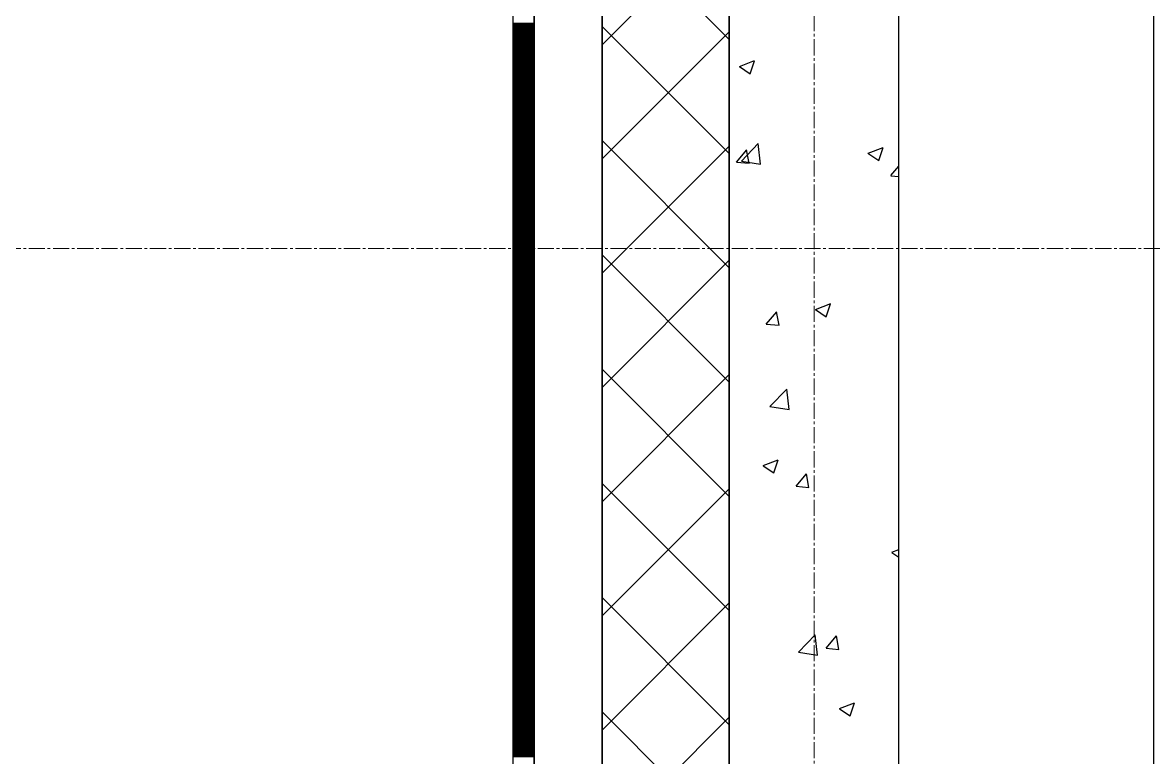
# Model space of a CAD drawing. Header units: millimetres. Extents: x 538266 to 1167394, y 114608 to 637157.
# Drawn here: x 1045501 to 1046834, y 579369 to 580235 of the extents above; entities that cross this region are included whole.
import ezdxf

# ---------------------------------------------------------------- set-up
doc = ezdxf.new("R2010")
doc.units = ezdxf.units.MM
doc.linetypes.add('CENTER2', pattern=[28.575, 19.05, -3.175, 3.175, -3.175])
doc.linetypes.add('DASHED', pattern=[19.05, 12.7, -6.35])
for name, color, linetype, lineweight in [('0) шт стен 3 эт', 150, 'Continuous', 60), ('АР_Стены ПЕНОблок', 52, 'Continuous', 20), ('АР_Тонкая', 254, 'Continuous', 5), ('АР_Утеплитель', 31, 'Continuous', 0), ('АР_Штриховка', 8, 'Continuous', 0)]:
    doc.layers.add(name, color=color, linetype=linetype, lineweight=lineweight)
doc.layers.add('АР_Делит', color=120, linetype='Continuous', lineweight=0, plot=False)
doc.layers.add('КР_Балки-0.5', color=60, linetype='Continuous', lineweight=50, plot=False)
doc.layers.add('РД_Оси_100', color=7, linetype='Continuous', lineweight=0, true_color=0x525252)

# ---------------------------------------------------------------- blocks, each defined once
blk = doc.blocks.new('СОШ_2200_АР_ОСИ_М100_28.05.24')
at = {"layer": 'АР_Делит', "color": 251, "linetype": 'CENTER2', "true_color": 0x636466}
blk.add_line((-5954.958, 83200), (47367.08, 83200), dxfattribs=at)
at = {"layer": 'АР_Делит', "color": 251, "linetype": 'DASHED', "true_color": 0x636466}
blk.add_lwpolyline([(114955, 135155), (114955, -355), (93595.036, -355), (93595.036, 13855), (94145, 13855), (94145, 68320), (66055, 68320), (66055, 13857.73), (83455, 13857.73), (83455, -355), (45245, -355), (45245, 13145), (44695, 13145), (44695, 26755), (45245, 26755), (45245, 68320), (20455, 68320), (20455, 26755), (27955, 26755), (27955, 13145), (-355, 13145), (-355, 100855)], dxfattribs=at)
at = {"layer": 'РД_Оси_100', "color": 251, "linetype": 'CENTER2', "true_color": 0x636466}
blk.add_line((0, -6155), (0, 139938.679), dxfattribs=at)
blk = doc.blocks.new('3_этаж1')
at = {"layer": 'АР_Стены ПЕНОблок', "color": 18, "linetype": 'Continuous', "lineweight": 25, "true_color": 0x000000}
for p, q in [((684283.6, 587568.7), (684283.6, 511368.7)), ((684483.6, 511368.7), (684483.6, 587568.7))]:
    blk.add_line(p, q, dxfattribs=at)
at = {"layer": 'АР_Тонкая', "color": 18, "linetype": 'Continuous', "lineweight": 25, "true_color": 0x000000}
for p, q in [((684028.6, 587568.7), (684028.6, 511368.7)), ((684053.6, 587568.7), (684053.6, 511368.7)), ((684053.6, 511368.7), (684053.6, 587568.7)), ((684133.6, 511368.7), (684133.6, 587568.7))]:
    blk.add_line(p, q, dxfattribs=at)
at = {"layer": 'АР_Утеплитель', "color": 18, "linetype": 'Continuous', "lineweight": 25, "true_color": 0x000000}
for p, q in [((684133.6, 587568.7), (684133.6, 511368.7)), ((684283.6, 511368.7), (684283.6, 587568.7))]:
    blk.add_line(p, q, dxfattribs=at)
at = {"layer": 'АР_Штриховка', "color": 18, "linetype": 'Continuous', "lineweight": 25, "true_color": 0x000000}
for p, q in [((684283.6, 580215.2), (684133.6, 580365.2)), ((684133.6, 580208.9), (684283.6, 580358.9)), ((684028.6, 580234.5), (684053.6, 580234.5)), ((684028.6, 580233.5), (684053.6, 580233.5)), ((684028.6, 580232.5), (684053.6, 580232.5)), ((684028.6, 580231.5), (684053.6, 580231.5)), ((684028.6, 580230.5), (684053.6, 580230.5)), ((684028.6, 580229.5), (684053.6, 580229.5)), ((684028.6, 580228.5), (684053.6, 580228.5)), ((684028.6, 580227.5), (684053.6, 580227.5)), ((684028.6, 580226.5), (684053.6, 580226.5)), ((684028.6, 580225.5), (684053.6, 580225.5)), ((684028.6, 580224.5), (684053.6, 580224.5)), ((684283.6, 580080.5), (684133.6, 580230.5)), ((684133.6, 580074.2), (684283.6, 580224.2)), ((684028.6, 580223.5), (684053.6, 580223.5)), ((684028.6, 580222.5), (684053.6, 580222.5)), ((684028.6, 580221.5), (684053.6, 580221.5)), ((684028.6, 580220.5), (684053.6, 580220.5)), ((684028.6, 580219.5), (684053.6, 580219.5)), ((684028.6, 580218.5), (684053.6, 580218.5)), ((684028.6, 580217.5), (684053.6, 580217.5)), ((684028.6, 580216.5), (684053.6, 580216.5)), ((684028.6, 580215.5), (684053.6, 580215.5)), ((684028.6, 580214.5), (684053.6, 580214.5)), ((684028.6, 580213.5), (684053.6, 580213.5)), ((684028.6, 580212.5), (684053.6, 580212.5)), ((684028.6, 580211.5), (684053.6, 580211.5)), ((684028.6, 580210.5), (684053.6, 580210.5)), ((684028.6, 580209.5), (684053.6, 580209.5)), ((684028.6, 580208.5), (684053.6, 580208.5)), ((684028.6, 580207.5), (684053.6, 580207.5)), ((684028.6, 580206.5), (684053.6, 580206.5)), ((684028.6, 580205.5), (684053.6, 580205.5)), ((684028.6, 580204.5), (684053.6, 580204.5)), ((684028.6, 580203.5), (684053.6, 580203.5)), ((684028.6, 580202.5), (684053.6, 580202.5)), ((684028.6, 580201.5), (684053.6, 580201.5)), ((684028.6, 580200.5), (684053.6, 580200.5)), ((684028.6, 580199.5), (684053.6, 580199.5)), ((684028.6, 580198.5), (684053.6, 580198.5)), ((684028.6, 580197.5), (684053.6, 580197.5)), ((684028.6, 580196.5), (684053.6, 580196.5)), ((684028.6, 580195.5), (684053.6, 580195.5)), ((684028.6, 580194.5), (684053.6, 580194.5)), ((684028.6, 580193.5), (684053.6, 580193.5)), ((684028.6, 580192.5), (684053.6, 580192.5)), ((684028.6, 580191.5), (684053.6, 580191.5)), ((684028.6, 580190.5), (684053.6, 580190.5)), ((684028.6, 580189.5), (684053.6, 580189.5)), ((684028.6, 580188.5), (684053.6, 580188.5)), ((684028.6, 580187.5), (684053.6, 580187.5)), ((684028.6, 580186.5), (684053.6, 580186.5)), ((684028.6, 580185.5), (684053.6, 580185.5)), ((684028.6, 580184.5), (684053.6, 580184.5)), ((684295.6, 580183.4), (684313.4, 580190.2)), ((684308.2, 580174.6), (684313.3, 580190)), ((684028.6, 580183.5), (684053.6, 580183.5)), ((684028.6, 580182.5), (684053.6, 580182.5)), ((684028.6, 580181.5), (684053.6, 580181.5)), ((684028.6, 580180.5), (684053.6, 580180.5)), ((684028.6, 580179.5), (684053.6, 580179.5)), ((684028.6, 580178.5), (684053.6, 580178.5)), ((684028.6, 580177.5), (684053.6, 580177.5)), ((684028.6, 580176.5), (684053.6, 580176.5)), ((684028.6, 580175.5), (684053.6, 580175.5)), ((684028.6, 580174.5), (684053.6, 580174.5)), ((684028.6, 580173.5), (684053.6, 580173.5)), ((684028.6, 580172.5), (684053.6, 580172.5)), ((684028.6, 580171.5), (684053.6, 580171.5)), ((684028.6, 580170.5), (684053.6, 580170.5)), ((684295.5, 580183.1), (684308.2, 580174.6)), ((684028.6, 580169.5), (684053.6, 580169.5)), ((684028.6, 580168.5), (684053.6, 580168.5)), ((684028.6, 580167.5), (684053.6, 580167.5)), ((684028.6, 580166.5), (684053.6, 580166.5)), ((684028.6, 580165.5), (684053.6, 580165.5)), ((684028.6, 580164.5), (684053.6, 580164.5)), ((684028.6, 580163.5), (684053.6, 580163.5)), ((684028.6, 580162.5), (684053.6, 580162.5)), ((684028.6, 580161.5), (684053.6, 580161.5)), ((684028.6, 580160.5), (684053.6, 580160.5)), ((684028.6, 580159.5), (684053.6, 580159.5)), ((684028.6, 580158.5), (684053.6, 580158.5)), ((684028.6, 580157.5), (684053.6, 580157.5)), ((684028.6, 580156.5), (684053.6, 580156.5)), ((684028.6, 580155.5), (684053.6, 580155.5)), ((684028.6, 580154.5), (684053.6, 580154.5)), ((684028.6, 580153.5), (684053.6, 580153.5)), ((684028.6, 580152.5), (684053.6, 580152.5)), ((684028.6, 580151.5), (684053.6, 580151.5)), ((684028.6, 580150.5), (684053.6, 580150.5)), ((684028.6, 580149.5), (684053.6, 580149.5)), ((684028.6, 580148.5), (684053.6, 580148.5)), ((684028.6, 580147.5), (684053.6, 580147.5)), ((684028.6, 580146.5), (684053.6, 580146.5)), ((684028.6, 580145.5), (684053.6, 580145.5)), ((684028.6, 580144.5), (684053.6, 580144.5)), ((684028.6, 580143.5), (684053.6, 580143.5)), ((684028.6, 580142.5), (684053.6, 580142.5)), ((684028.6, 580141.5), (684053.6, 580141.5)), ((684028.6, 580140.5), (684053.6, 580140.5)), ((684028.6, 580139.5), (684053.6, 580139.5)), ((684028.6, 580138.5), (684053.6, 580138.5)), ((684028.6, 580137.5), (684053.6, 580137.5)), ((684028.6, 580136.5), (684053.6, 580136.5)), ((684028.6, 580135.5), (684053.6, 580135.5)), ((684028.6, 580134.5), (684053.6, 580134.5)), ((684028.6, 580133.5), (684053.6, 580133.5)), ((684028.6, 580132.5), (684053.6, 580132.5)), ((684028.6, 580131.5), (684053.6, 580131.5)), ((684028.6, 580130.5), (684053.6, 580130.5)), ((684028.6, 580129.5), (684053.6, 580129.5)), ((684028.6, 580128.5), (684053.6, 580128.5)), ((684028.6, 580127.5), (684053.6, 580127.5)), ((684028.6, 580126.5), (684053.6, 580126.5)), ((684028.6, 580125.5), (684053.6, 580125.5)), ((684028.6, 580124.5), (684053.6, 580124.5)), ((684028.6, 580123.5), (684053.6, 580123.5)), ((684028.6, 580122.5), (684053.6, 580122.5)), ((684028.6, 580121.5), (684053.6, 580121.5)), ((684028.6, 580120.5), (684053.6, 580120.5)), ((684028.6, 580119.5), (684053.6, 580119.5)), ((684028.6, 580118.5), (684053.6, 580118.5)), ((684028.6, 580117.5), (684053.6, 580117.5)), ((684028.6, 580116.5), (684053.6, 580116.5)), ((684028.6, 580115.5), (684053.6, 580115.5)), ((684028.6, 580114.5), (684053.6, 580114.5)), ((684028.6, 580113.5), (684053.6, 580113.5)), ((684028.6, 580112.5), (684053.6, 580112.5)), ((684028.6, 580111.5), (684053.6, 580111.5)), ((684028.6, 580110.5), (684053.6, 580110.5)), ((684028.6, 580109.5), (684053.6, 580109.5)), ((684028.6, 580108.5), (684053.6, 580108.5)), ((684028.6, 580107.5), (684053.6, 580107.5)), ((684028.6, 580106.5), (684053.6, 580106.5)), ((684028.6, 580105.5), (684053.6, 580105.5)), ((684028.6, 580104.5), (684053.6, 580104.5)), ((684028.6, 580103.5), (684053.6, 580103.5)), ((684028.6, 580102.5), (684053.6, 580102.5)), ((684028.6, 580101.5), (684053.6, 580101.5)), ((684028.6, 580100.5), (684053.6, 580100.5)), ((684028.6, 580099.5), (684053.6, 580099.5)), ((684028.6, 580098.5), (684053.6, 580098.5)), ((684028.6, 580097.5), (684053.6, 580097.5)), ((684028.6, 580096.5), (684053.6, 580096.5)), ((684028.6, 580095.5), (684053.6, 580095.5)), ((684028.6, 580094.5), (684053.6, 580094.5)), ((684028.6, 580093.5), (684053.6, 580093.5)), ((684028.6, 580092.5), (684053.6, 580092.5)), ((684028.6, 580091.5), (684053.6, 580091.5)), ((684028.6, 580090.5), (684053.6, 580090.5)), ((684283.6, 579945.8), (684133.6, 580095.8)), ((684297.9, 580071.6), (684317.7, 580092.3)), ((684320.5, 580068.1), (684317.7, 580092.3)), ((684028.6, 580089.5), (684053.6, 580089.5)), ((684028.6, 580088.5), (684053.6, 580088.5)), ((684028.6, 580087.5), (684053.6, 580087.5)), ((684028.6, 580086.5), (684053.6, 580086.5)), ((684028.6, 580085.5), (684053.6, 580085.5)), ((684028.6, 580084.5), (684053.6, 580084.5)), ((684028.6, 580083.5), (684053.6, 580083.5)), ((684028.6, 580082.5), (684053.6, 580082.5)), ((684028.6, 580081.5), (684053.6, 580081.5)), ((684028.6, 580080.5), (684053.6, 580080.5)), ((684028.6, 580079.5), (684053.6, 580079.5)), ((684028.6, 580078.5), (684053.6, 580078.5)), ((684028.6, 580077.5), (684053.6, 580077.5)), ((684133.6, 579939.5), (684283.6, 580089.5)), ((684292, 580070.5), (684304.2, 580085.1)), ((684307.1, 580069.1), (684304.1, 580085.1)), ((684447.1, 580080.9), (684459.8, 580072.4)), ((684447.2, 580081.1), (684465, 580087.9)), ((684459.8, 580072.4), (684464.9, 580087.7)), ((684028.6, 580076.5), (684053.6, 580076.5)), ((684028.6, 580075.5), (684053.6, 580075.5)), ((684028.6, 580074.5), (684053.6, 580074.5)), ((684028.6, 580073.5), (684053.6, 580073.5)), ((684028.6, 580072.5), (684053.6, 580072.5)), ((684028.6, 580071.5), (684053.6, 580071.5)), ((684028.6, 580070.5), (684053.6, 580070.5)), ((684028.6, 580069.5), (684053.6, 580069.5)), ((684028.6, 580068.5), (684053.6, 580068.5)), ((684028.6, 580067.5), (684053.6, 580067.5)), ((684028.6, 580066.5), (684053.6, 580066.5)), ((684028.6, 580065.5), (684053.6, 580065.5)), ((684028.6, 580064.5), (684053.6, 580064.5)), ((684292, 580070.5), (684307.2, 580069.2)), ((684297.9, 580071.7), (684320.5, 580068.1)), ((684474.2, 580054.6), (684483.6, 580065.8)), ((684028.6, 580063.5), (684053.6, 580063.5)), ((684028.6, 580062.5), (684053.6, 580062.5)), ((684028.6, 580061.5), (684053.6, 580061.5)), ((684028.6, 580060.5), (684053.6, 580060.5)), ((684028.6, 580059.5), (684053.6, 580059.5)), ((684028.6, 580058.5), (684053.6, 580058.5)), ((684028.6, 580057.5), (684053.6, 580057.5)), ((684028.6, 580056.5), (684053.6, 580056.5)), ((684028.6, 580055.5), (684053.6, 580055.5)), ((684028.6, 580054.5), (684053.6, 580054.5)), ((684028.6, 580053.5), (684053.6, 580053.5)), ((684028.6, 580052.5), (684053.6, 580052.5)), ((684028.6, 580051.5), (684053.6, 580051.5)), ((684028.6, 580050.5), (684053.6, 580050.5)), ((684474.2, 580054.5), (684483.6, 580053.7)), ((684028.6, 580049.5), (684053.6, 580049.5)), ((684028.6, 580048.5), (684053.6, 580048.5)), ((684028.6, 580047.5), (684053.6, 580047.5)), ((684028.6, 580046.5), (684053.6, 580046.5)), ((684028.6, 580045.5), (684053.6, 580045.5)), ((684028.6, 580044.5), (684053.6, 580044.5)), ((684028.6, 580043.5), (684053.6, 580043.5)), ((684028.6, 580042.5), (684053.6, 580042.5)), ((684028.6, 580041.5), (684053.6, 580041.5)), ((684028.6, 580040.5), (684053.6, 580040.5)), ((684028.6, 580039.5), (684053.6, 580039.5)), ((684028.6, 580038.5), (684053.6, 580038.5)), ((684028.6, 580037.5), (684053.6, 580037.5)), ((684028.6, 580036.5), (684053.6, 580036.5)), ((684028.6, 580035.5), (684053.6, 580035.5)), ((684028.6, 580034.5), (684053.6, 580034.5)), ((684028.6, 580033.5), (684053.6, 580033.5)), ((684028.6, 580032.5), (684053.6, 580032.5)), ((684028.6, 580031.5), (684053.6, 580031.5)), ((684028.6, 580030.5), (684053.6, 580030.5)), ((684028.6, 580029.5), (684053.6, 580029.5)), ((684028.6, 580028.5), (684053.6, 580028.5)), ((684028.6, 580027.5), (684053.6, 580027.5)), ((684028.6, 580026.5), (684053.6, 580026.5)), ((684028.6, 580025.5), (684053.6, 580025.5)), ((684028.6, 580024.5), (684053.6, 580024.5)), ((684028.6, 580023.5), (684053.6, 580023.5)), ((684028.6, 580022.5), (684053.6, 580022.5)), ((684028.6, 580021.5), (684053.6, 580021.5)), ((684028.6, 580020.5), (684053.6, 580020.5)), ((684028.6, 580019.5), (684053.6, 580019.5)), ((684028.6, 580018.5), (684053.6, 580018.5)), ((684028.6, 580017.5), (684053.6, 580017.5)), ((684028.6, 580016.5), (684053.6, 580016.5)), ((684028.6, 580015.5), (684053.6, 580015.5)), ((684028.6, 580014.5), (684053.6, 580014.5)), ((684028.6, 580013.5), (684053.6, 580013.5)), ((684028.6, 580012.5), (684053.6, 580012.5)), ((684028.6, 580011.5), (684053.6, 580011.5)), ((684028.6, 580010.5), (684053.6, 580010.5)), ((684028.6, 580009.5), (684053.6, 580009.5)), ((684028.6, 580008.5), (684053.6, 580008.5)), ((684028.6, 580007.5), (684053.6, 580007.5)), ((684028.6, 580006.5), (684053.6, 580006.5)), ((684028.6, 580005.5), (684053.6, 580005.5)), ((684028.6, 580004.5), (684053.6, 580004.5)), ((684028.6, 580003.5), (684053.6, 580003.5)), ((684028.6, 580002.5), (684053.6, 580002.5)), ((684028.6, 580001.5), (684053.6, 580001.5)), ((684028.6, 580000.5), (684053.6, 580000.5)), ((684028.6, 579999.5), (684053.6, 579999.5)), ((684028.6, 579998.5), (684053.6, 579998.5)), ((684028.6, 579997.5), (684053.6, 579997.5)), ((684028.6, 579996.5), (684053.6, 579996.5)), ((684028.6, 579995.5), (684053.6, 579995.5)), ((684028.6, 579994.5), (684053.6, 579994.5)), ((684028.6, 579993.5), (684053.6, 579993.5)), ((684028.6, 579992.5), (684053.6, 579992.5)), ((684028.6, 579991.5), (684053.6, 579991.5)), ((684028.6, 579990.5), (684053.6, 579990.5)), ((684028.6, 579989.5), (684053.6, 579989.5)), ((684028.6, 579988.5), (684053.6, 579988.5)), ((684028.6, 579987.5), (684053.6, 579987.5)), ((684028.6, 579986.5), (684053.6, 579986.5)), ((684028.6, 579985.5), (684053.6, 579985.5)), ((684028.6, 579984.5), (684053.6, 579984.5)), ((684028.6, 579983.5), (684053.6, 579983.5)), ((684028.6, 579982.5), (684053.6, 579982.5)), ((684028.6, 579981.5), (684053.6, 579981.5)), ((684028.6, 579980.5), (684053.6, 579980.5)), ((684028.6, 579979.5), (684053.6, 579979.5)), ((684028.6, 579978.5), (684053.6, 579978.5)), ((684028.6, 579977.5), (684053.6, 579977.5)), ((684028.6, 579976.5), (684053.6, 579976.5)), ((684028.6, 579975.5), (684053.6, 579975.5)), ((684028.6, 579974.5), (684053.6, 579974.5)), ((684028.6, 579973.5), (684053.6, 579973.5)), ((684028.6, 579972.5), (684053.6, 579972.5)), ((684028.6, 579971.5), (684053.6, 579971.5)), ((684028.6, 579970.5), (684053.6, 579970.5)), ((684028.6, 579969.5), (684053.6, 579969.5)), ((684028.6, 579968.5), (684053.6, 579968.5)), ((684028.6, 579967.5), (684053.6, 579967.5)), ((684028.6, 579966.5), (684053.6, 579966.5)), ((684028.6, 579965.5), (684053.6, 579965.5)), ((684028.6, 579964.5), (684053.6, 579964.5)), ((684028.6, 579963.5), (684053.6, 579963.5)), ((684028.6, 579962.5), (684053.6, 579962.5)), ((684028.6, 579961.5), (684053.6, 579961.5)), ((684028.6, 579960.5), (684053.6, 579960.5)), ((684028.6, 579959.5), (684053.6, 579959.5)), ((684028.6, 579958.5), (684053.6, 579958.5)), ((684028.6, 579957.5), (684053.6, 579957.5)), ((684283.6, 579811.1), (684133.6, 579961.1)), ((684028.6, 579956.5), (684053.6, 579956.5)), ((684028.6, 579955.5), (684053.6, 579955.5)), ((684028.6, 579954.5), (684053.6, 579954.5)), ((684028.6, 579953.5), (684053.6, 579953.5)), ((684028.6, 579952.5), (684053.6, 579952.5)), ((684028.6, 579951.5), (684053.6, 579951.5)), ((684028.6, 579950.5), (684053.6, 579950.5)), ((684028.6, 579949.5), (684053.6, 579949.5)), ((684028.6, 579948.5), (684053.6, 579948.5)), ((684028.6, 579947.5), (684053.6, 579947.5)), ((684028.6, 579946.5), (684053.6, 579946.5)), ((684028.6, 579945.5), (684053.6, 579945.5)), ((684028.6, 579944.5), (684053.6, 579944.5)), ((684133.6, 579804.8), (684283.6, 579954.8)), ((684028.6, 579943.5), (684053.6, 579943.5)), ((684028.6, 579942.5), (684053.6, 579942.5)), ((684028.6, 579941.5), (684053.6, 579941.5)), ((684028.6, 579940.5), (684053.6, 579940.5)), ((684028.6, 579939.5), (684053.6, 579939.5)), ((684028.6, 579938.5), (684053.6, 579938.5)), ((684028.6, 579937.5), (684053.6, 579937.5)), ((684028.6, 579936.5), (684053.6, 579936.5)), ((684028.6, 579935.5), (684053.6, 579935.5)), ((684028.6, 579934.5), (684053.6, 579934.5)), ((684028.6, 579933.5), (684053.6, 579933.5)), ((684028.6, 579932.5), (684053.6, 579932.5)), ((684028.6, 579931.5), (684053.6, 579931.5)), ((684028.6, 579930.5), (684053.6, 579930.5)), ((684028.6, 579929.5), (684053.6, 579929.5)), ((684028.6, 579928.5), (684053.6, 579928.5)), ((684028.6, 579927.5), (684053.6, 579927.5)), ((684028.6, 579926.5), (684053.6, 579926.5)), ((684028.6, 579925.5), (684053.6, 579925.5)), ((684028.6, 579924.5), (684053.6, 579924.5)), ((684028.6, 579923.5), (684053.6, 579923.5)), ((684028.6, 579922.5), (684053.6, 579922.5)), ((684028.6, 579921.5), (684053.6, 579921.5)), ((684028.6, 579920.5), (684053.6, 579920.5)), ((684028.6, 579919.5), (684053.6, 579919.5)), ((684028.6, 579918.5), (684053.6, 579918.5)), ((684028.6, 579917.5), (684053.6, 579917.5)), ((684028.6, 579916.5), (684053.6, 579916.5)), ((684028.6, 579915.5), (684053.6, 579915.5)), ((684028.6, 579914.5), (684053.6, 579914.5)), ((684028.6, 579913.5), (684053.6, 579913.5)), ((684028.6, 579912.5), (684053.6, 579912.5)), ((684028.6, 579911.5), (684053.6, 579911.5)), ((684028.6, 579910.5), (684053.6, 579910.5)), ((684028.6, 579909.5), (684053.6, 579909.5)), ((684028.6, 579908.5), (684053.6, 579908.5)), ((684028.6, 579907.5), (684053.6, 579907.5)), ((684028.6, 579906.5), (684053.6, 579906.5)), ((684028.6, 579905.5), (684053.6, 579905.5)), ((684028.6, 579904.5), (684053.6, 579904.5)), ((684385.4, 579896.9), (684403.2, 579903.7)), ((684028.6, 579903.5), (684053.6, 579903.5)), ((684028.6, 579902.5), (684053.6, 579902.5)), ((684028.6, 579901.5), (684053.6, 579901.5)), ((684028.6, 579900.5), (684053.6, 579900.5)), ((684028.6, 579899.5), (684053.6, 579899.5)), ((684028.6, 579898.5), (684053.6, 579898.5)), ((684028.6, 579897.5), (684053.6, 579897.5)), ((684028.6, 579896.5), (684053.6, 579896.5)), ((684028.6, 579895.5), (684053.6, 579895.5)), ((684028.6, 579894.5), (684053.6, 579894.5)), ((684028.6, 579893.5), (684053.6, 579893.5)), ((684028.6, 579892.5), (684053.6, 579892.5)), ((684028.6, 579891.5), (684053.6, 579891.5)), ((684028.6, 579890.5), (684053.6, 579890.5)), ((684327.2, 579879.4), (684339.5, 579894)), ((684342.3, 579878.1), (684339.4, 579894)), ((684385.3, 579896.7), (684398, 579888.2)), ((684398, 579888.2), (684403.1, 579903.5)), ((684028.6, 579889.5), (684053.6, 579889.5)), ((684028.6, 579888.5), (684053.6, 579888.5)), ((684028.6, 579887.5), (684053.6, 579887.5)), ((684028.6, 579886.5), (684053.6, 579886.5)), ((684028.6, 579885.5), (684053.6, 579885.5)), ((684028.6, 579884.5), (684053.6, 579884.5)), ((684028.6, 579883.5), (684053.6, 579883.5)), ((684028.6, 579882.5), (684053.6, 579882.5)), ((684028.6, 579881.5), (684053.6, 579881.5)), ((684028.6, 579880.5), (684053.6, 579880.5)), ((684028.6, 579879.5), (684053.6, 579879.5)), ((684028.6, 579878.5), (684053.6, 579878.5)), ((684028.6, 579877.5), (684053.6, 579877.5)), ((684327.2, 579879.4), (684342.4, 579878.1)), ((684028.6, 579876.5), (684053.6, 579876.5)), ((684028.6, 579875.5), (684053.6, 579875.5)), ((684028.6, 579874.5), (684053.6, 579874.5)), ((684028.6, 579873.5), (684053.6, 579873.5)), ((684028.6, 579872.5), (684053.6, 579872.5)), ((684028.6, 579871.5), (684053.6, 579871.5)), ((684028.6, 579870.5), (684053.6, 579870.5)), ((684028.6, 579869.5), (684053.6, 579869.5)), ((684028.6, 579868.5), (684053.6, 579868.5)), ((684028.6, 579867.5), (684053.6, 579867.5)), ((684028.6, 579866.5), (684053.6, 579866.5)), ((684028.6, 579865.5), (684053.6, 579865.5)), ((684028.6, 579864.5), (684053.6, 579864.5)), ((684028.6, 579863.5), (684053.6, 579863.5)), ((684028.6, 579862.5), (684053.6, 579862.5)), ((684028.6, 579861.5), (684053.6, 579861.5)), ((684028.6, 579860.5), (684053.6, 579860.5)), ((684028.6, 579859.5), (684053.6, 579859.5)), ((684028.6, 579858.5), (684053.6, 579858.5)), ((684028.6, 579857.5), (684053.6, 579857.5)), ((684028.6, 579856.5), (684053.6, 579856.5)), ((684028.6, 579855.5), (684053.6, 579855.5)), ((684028.6, 579854.5), (684053.6, 579854.5)), ((684028.6, 579853.5), (684053.6, 579853.5)), ((684028.6, 579852.5), (684053.6, 579852.5)), ((684028.6, 579851.5), (684053.6, 579851.5)), ((684028.6, 579850.5), (684053.6, 579850.5)), ((684028.6, 579849.5), (684053.6, 579849.5)), ((684028.6, 579848.5), (684053.6, 579848.5)), ((684028.6, 579847.5), (684053.6, 579847.5)), ((684028.6, 579846.5), (684053.6, 579846.5)), ((684028.6, 579845.5), (684053.6, 579845.5)), ((684028.6, 579844.5), (684053.6, 579844.5)), ((684028.6, 579843.5), (684053.6, 579843.5)), ((684028.6, 579842.5), (684053.6, 579842.5)), ((684028.6, 579841.5), (684053.6, 579841.5)), ((684028.6, 579840.5), (684053.6, 579840.5)), ((684028.6, 579839.5), (684053.6, 579839.5)), ((684028.6, 579838.5), (684053.6, 579838.5)), ((684028.6, 579837.5), (684053.6, 579837.5)), ((684028.6, 579836.5), (684053.6, 579836.5)), ((684028.6, 579835.5), (684053.6, 579835.5)), ((684028.6, 579834.5), (684053.6, 579834.5)), ((684028.6, 579833.5), (684053.6, 579833.5)), ((684028.6, 579832.5), (684053.6, 579832.5)), ((684028.6, 579831.5), (684053.6, 579831.5)), ((684028.6, 579830.5), (684053.6, 579830.5)), ((684028.6, 579829.5), (684053.6, 579829.5)), ((684028.6, 579828.5), (684053.6, 579828.5)), ((684028.6, 579827.5), (684053.6, 579827.5)), ((684028.6, 579826.5), (684053.6, 579826.5)), ((684028.6, 579825.5), (684053.6, 579825.5)), ((684028.6, 579824.5), (684053.6, 579824.5)), ((684283.6, 579676.4), (684133.6, 579826.4)), ((684028.6, 579823.5), (684053.6, 579823.5)), ((684028.6, 579822.5), (684053.6, 579822.5)), ((684028.6, 579821.5), (684053.6, 579821.5)), ((684028.6, 579820.5), (684053.6, 579820.5)), ((684028.6, 579819.5), (684053.6, 579819.5)), ((684028.6, 579818.5), (684053.6, 579818.5)), ((684028.6, 579817.5), (684053.6, 579817.5)), ((684028.6, 579816.5), (684053.6, 579816.5)), ((684028.6, 579815.5), (684053.6, 579815.5)), ((684028.6, 579814.5), (684053.6, 579814.5)), ((684028.6, 579813.5), (684053.6, 579813.5)), ((684028.6, 579812.5), (684053.6, 579812.5)), ((684028.6, 579811.5), (684053.6, 579811.5)), ((684028.6, 579810.5), (684053.6, 579810.5)), ((684133.6, 579670.1), (684283.6, 579820.1)), ((684028.6, 579809.5), (684053.6, 579809.5)), ((684028.6, 579808.5), (684053.6, 579808.5)), ((684028.6, 579807.5), (684053.6, 579807.5)), ((684028.6, 579806.5), (684053.6, 579806.5)), ((684028.6, 579805.5), (684053.6, 579805.5)), ((684028.6, 579804.5), (684053.6, 579804.5)), ((684028.6, 579803.5), (684053.6, 579803.5)), ((684028.6, 579802.5), (684053.6, 579802.5)), ((684028.6, 579801.5), (684053.6, 579801.5)), ((684028.6, 579800.5), (684053.6, 579800.5)), ((684028.6, 579799.5), (684053.6, 579799.5)), ((684028.6, 579798.5), (684053.6, 579798.5)), ((684028.6, 579797.5), (684053.6, 579797.5)), ((684331.6, 579782.2), (684351.4, 579802.8)), ((684354.2, 579778.7), (684351.4, 579802.8)), ((684028.6, 579796.5), (684053.6, 579796.5)), ((684028.6, 579795.5), (684053.6, 579795.5)), ((684028.6, 579794.5), (684053.6, 579794.5)), ((684028.6, 579793.5), (684053.6, 579793.5)), ((684028.6, 579792.5), (684053.6, 579792.5)), ((684028.6, 579791.5), (684053.6, 579791.5)), ((684028.6, 579790.5), (684053.6, 579790.5)), ((684028.6, 579789.5), (684053.6, 579789.5)), ((684028.6, 579788.5), (684053.6, 579788.5)), ((684028.6, 579787.5), (684053.6, 579787.5)), ((684028.6, 579786.5), (684053.6, 579786.5)), ((684028.6, 579785.5), (684053.6, 579785.5)), ((684028.6, 579784.5), (684053.6, 579784.5)), ((684028.6, 579783.5), (684053.6, 579783.5)), ((684028.6, 579782.5), (684053.6, 579782.5)), ((684028.6, 579781.5), (684053.6, 579781.5)), ((684028.6, 579780.5), (684053.6, 579780.5)), ((684028.6, 579779.5), (684053.6, 579779.5)), ((684028.6, 579778.5), (684053.6, 579778.5)), ((684028.6, 579777.5), (684053.6, 579777.5)), ((684028.6, 579776.5), (684053.6, 579776.5)), ((684028.6, 579775.5), (684053.6, 579775.5)), ((684028.6, 579774.5), (684053.6, 579774.5)), ((684028.6, 579773.5), (684053.6, 579773.5)), ((684028.6, 579772.5), (684053.6, 579772.5)), ((684028.6, 579771.5), (684053.6, 579771.5)), ((684028.6, 579770.5), (684053.6, 579770.5)), ((684331.6, 579782.2), (684354.2, 579778.7)), ((684028.6, 579769.5), (684053.6, 579769.5)), ((684028.6, 579768.5), (684053.6, 579768.5)), ((684028.6, 579767.5), (684053.6, 579767.5)), ((684028.6, 579766.5), (684053.6, 579766.5)), ((684028.6, 579765.5), (684053.6, 579765.5)), ((684028.6, 579764.5), (684053.6, 579764.5)), ((684028.6, 579763.5), (684053.6, 579763.5)), ((684028.6, 579762.5), (684053.6, 579762.5)), ((684028.6, 579761.5), (684053.6, 579761.5)), ((684028.6, 579760.5), (684053.6, 579760.5)), ((684028.6, 579759.5), (684053.6, 579759.5)), ((684028.6, 579758.5), (684053.6, 579758.5)), ((684028.6, 579757.5), (684053.6, 579757.5)), ((684028.6, 579756.5), (684053.6, 579756.5)), ((684028.6, 579755.5), (684053.6, 579755.5)), ((684028.6, 579754.5), (684053.6, 579754.5)), ((684028.6, 579753.5), (684053.6, 579753.5)), ((684028.6, 579752.5), (684053.6, 579752.5)), ((684028.6, 579751.5), (684053.6, 579751.5)), ((684028.6, 579750.5), (684053.6, 579750.5)), ((684028.6, 579749.5), (684053.6, 579749.5)), ((684028.6, 579748.5), (684053.6, 579748.5)), ((684028.6, 579747.5), (684053.6, 579747.5)), ((684028.6, 579746.5), (684053.6, 579746.5)), ((684028.6, 579745.5), (684053.6, 579745.5)), ((684028.6, 579744.5), (684053.6, 579744.5)), ((684028.6, 579743.5), (684053.6, 579743.5)), ((684028.6, 579742.5), (684053.6, 579742.5)), ((684028.6, 579741.5), (684053.6, 579741.5)), ((684028.6, 579740.5), (684053.6, 579740.5)), ((684028.6, 579739.5), (684053.6, 579739.5)), ((684028.6, 579738.5), (684053.6, 579738.5)), ((684028.6, 579737.5), (684053.6, 579737.5)), ((684028.6, 579736.5), (684053.6, 579736.5)), ((684028.6, 579735.5), (684053.6, 579735.5)), ((684028.6, 579734.5), (684053.6, 579734.5)), ((684028.6, 579733.5), (684053.6, 579733.5)), ((684028.6, 579732.5), (684053.6, 579732.5)), ((684028.6, 579731.5), (684053.6, 579731.5)), ((684028.6, 579730.5), (684053.6, 579730.5)), ((684028.6, 579729.5), (684053.6, 579729.5)), ((684028.6, 579728.5), (684053.6, 579728.5)), ((684028.6, 579727.5), (684053.6, 579727.5)), ((684028.6, 579726.5), (684053.6, 579726.5)), ((684028.6, 579725.5), (684053.6, 579725.5)), ((684028.6, 579724.5), (684053.6, 579724.5)), ((684028.6, 579723.5), (684053.6, 579723.5)), ((684028.6, 579722.5), (684053.6, 579722.5)), ((684028.6, 579721.5), (684053.6, 579721.5)), ((684028.6, 579720.5), (684053.6, 579720.5)), ((684028.6, 579719.5), (684053.6, 579719.5)), ((684028.6, 579718.5), (684053.6, 579718.5)), ((684028.6, 579717.5), (684053.6, 579717.5)), ((684323.6, 579712.7), (684341.4, 579719.5)), ((684336.2, 579704), (684341.3, 579719.3)), ((684028.6, 579716.5), (684053.6, 579716.5)), ((684028.6, 579715.5), (684053.6, 579715.5)), ((684028.6, 579714.5), (684053.6, 579714.5)), ((684028.6, 579713.5), (684053.6, 579713.5)), ((684028.6, 579712.5), (684053.6, 579712.5)), ((684028.6, 579711.5), (684053.6, 579711.5)), ((684028.6, 579710.5), (684053.6, 579710.5)), ((684028.6, 579709.5), (684053.6, 579709.5)), ((684028.6, 579708.5), (684053.6, 579708.5)), ((684028.6, 579707.5), (684053.6, 579707.5)), ((684028.6, 579706.5), (684053.6, 579706.5)), ((684028.6, 579705.5), (684053.6, 579705.5)), ((684028.6, 579704.5), (684053.6, 579704.5)), ((684323.5, 579712.5), (684336.2, 579704)), ((684028.6, 579703.5), (684053.6, 579703.5)), ((684028.6, 579702.5), (684053.6, 579702.5)), ((684028.6, 579701.5), (684053.6, 579701.5)), ((684028.6, 579700.5), (684053.6, 579700.5)), ((684028.6, 579699.5), (684053.6, 579699.5)), ((684028.6, 579698.5), (684053.6, 579698.5)), ((684028.6, 579697.5), (684053.6, 579697.5)), ((684028.6, 579696.5), (684053.6, 579696.5)), ((684028.6, 579695.5), (684053.6, 579695.5)), ((684028.6, 579694.5), (684053.6, 579694.5)), ((684028.6, 579693.5), (684053.6, 579693.5)), ((684028.6, 579692.5), (684053.6, 579692.5)), ((684028.6, 579691.5), (684053.6, 579691.5)), ((684028.6, 579690.5), (684053.6, 579690.5)), ((684283.6, 579541.7), (684133.6, 579691.7)), ((684362.5, 579688.4), (684374.7, 579703)), ((684377.5, 579687), (684374.6, 579702.9)), ((684028.6, 579689.5), (684053.6, 579689.5)), ((684028.6, 579688.5), (684053.6, 579688.5)), ((684028.6, 579687.5), (684053.6, 579687.5)), ((684028.6, 579686.5), (684053.6, 579686.5)), ((684028.6, 579685.5), (684053.6, 579685.5)), ((684028.6, 579684.5), (684053.6, 579684.5)), ((684028.6, 579683.5), (684053.6, 579683.5)), ((684028.6, 579682.5), (684053.6, 579682.5)), ((684028.6, 579681.5), (684053.6, 579681.5)), ((684028.6, 579680.5), (684053.6, 579680.5)), ((684028.6, 579679.5), (684053.6, 579679.5)), ((684028.6, 579678.5), (684053.6, 579678.5)), ((684028.6, 579677.5), (684053.6, 579677.5)), ((684133.6, 579535.4), (684283.6, 579685.4)), ((684362.5, 579688.4), (684377.6, 579687)), ((684028.6, 579676.5), (684053.6, 579676.5)), ((684028.6, 579675.5), (684053.6, 579675.5)), ((684028.6, 579674.5), (684053.6, 579674.5)), ((684028.6, 579673.5), (684053.6, 579673.5)), ((684028.6, 579672.5), (684053.6, 579672.5)), ((684028.6, 579671.5), (684053.6, 579671.5)), ((684028.6, 579670.5), (684053.6, 579670.5)), ((684028.6, 579669.5), (684053.6, 579669.5)), ((684028.6, 579668.5), (684053.6, 579668.5)), ((684028.6, 579667.5), (684053.6, 579667.5)), ((684028.6, 579666.5), (684053.6, 579666.5)), ((684028.6, 579665.5), (684053.6, 579665.5)), ((684028.6, 579664.5), (684053.6, 579664.5)), ((684028.6, 579663.5), (684053.6, 579663.5)), ((684028.6, 579662.5), (684053.6, 579662.5)), ((684028.6, 579661.5), (684053.6, 579661.5)), ((684028.6, 579660.5), (684053.6, 579660.5)), ((684028.6, 579659.5), (684053.6, 579659.5)), ((684028.6, 579658.5), (684053.6, 579658.5)), ((684028.6, 579657.5), (684053.6, 579657.5)), ((684028.6, 579656.5), (684053.6, 579656.5)), ((684028.6, 579655.5), (684053.6, 579655.5)), ((684028.6, 579654.5), (684053.6, 579654.5)), ((684028.6, 579653.5), (684053.6, 579653.5)), ((684028.6, 579652.5), (684053.6, 579652.5)), ((684028.6, 579651.5), (684053.6, 579651.5)), ((684028.6, 579650.5), (684053.6, 579650.5)), ((684028.6, 579649.5), (684053.6, 579649.5)), ((684028.6, 579648.5), (684053.6, 579648.5)), ((684028.6, 579647.5), (684053.6, 579647.5)), ((684028.6, 579646.5), (684053.6, 579646.5)), ((684028.6, 579645.5), (684053.6, 579645.5)), ((684028.6, 579644.5), (684053.6, 579644.5)), ((684028.6, 579643.5), (684053.6, 579643.5)), ((684028.6, 579642.5), (684053.6, 579642.5)), ((684028.6, 579641.5), (684053.6, 579641.5)), ((684028.6, 579640.5), (684053.6, 579640.5)), ((684028.6, 579639.5), (684053.6, 579639.5)), ((684028.6, 579638.5), (684053.6, 579638.5)), ((684028.6, 579637.5), (684053.6, 579637.5)), ((684028.6, 579636.5), (684053.6, 579636.5)), ((684028.6, 579635.5), (684053.6, 579635.5)), ((684028.6, 579634.5), (684053.6, 579634.5)), ((684028.6, 579633.5), (684053.6, 579633.5)), ((684028.6, 579632.5), (684053.6, 579632.5)), ((684028.6, 579631.5), (684053.6, 579631.5)), ((684028.6, 579630.5), (684053.6, 579630.5)), ((684028.6, 579629.5), (684053.6, 579629.5)), ((684028.6, 579628.5), (684053.6, 579628.5)), ((684028.6, 579627.5), (684053.6, 579627.5)), ((684028.6, 579626.5), (684053.6, 579626.5)), ((684028.6, 579625.5), (684053.6, 579625.5)), ((684028.6, 579624.5), (684053.6, 579624.5)), ((684028.6, 579623.5), (684053.6, 579623.5)), ((684028.6, 579622.5), (684053.6, 579622.5)), ((684028.6, 579621.5), (684053.6, 579621.5)), ((684028.6, 579620.5), (684053.6, 579620.5)), ((684028.6, 579619.5), (684053.6, 579619.5)), ((684028.6, 579618.5), (684053.6, 579618.5)), ((684028.6, 579617.5), (684053.6, 579617.5)), ((684028.6, 579616.5), (684053.6, 579616.5)), ((684028.6, 579615.5), (684053.6, 579615.5)), ((684028.6, 579614.5), (684053.6, 579614.5)), ((684028.6, 579613.5), (684053.6, 579613.5)), ((684028.6, 579612.5), (684053.6, 579612.5)), ((684028.6, 579611.5), (684053.6, 579611.5)), ((684028.6, 579610.5), (684053.6, 579610.5)), ((684475.3, 579610.5), (684483.6, 579613.7)), ((684028.6, 579609.5), (684053.6, 579609.5)), ((684028.6, 579608.5), (684053.6, 579608.5)), ((684028.6, 579607.5), (684053.6, 579607.5)), ((684028.6, 579606.5), (684053.6, 579606.5)), ((684028.6, 579605.5), (684053.6, 579605.5)), ((684028.6, 579604.5), (684053.6, 579604.5)), ((684028.6, 579603.5), (684053.6, 579603.5)), ((684028.6, 579602.5), (684053.6, 579602.5)), ((684028.6, 579601.5), (684053.6, 579601.5)), ((684028.6, 579600.5), (684053.6, 579600.5)), ((684028.6, 579599.5), (684053.6, 579599.5)), ((684028.6, 579598.5), (684053.6, 579598.5)), ((684028.6, 579597.5), (684053.6, 579597.5)), ((684475.2, 579610.2), (684483.6, 579604.6)), ((684028.6, 579596.5), (684053.6, 579596.5)), ((684028.6, 579595.5), (684053.6, 579595.5)), ((684028.6, 579594.5), (684053.6, 579594.5)), ((684028.6, 579593.5), (684053.6, 579593.5)), ((684028.6, 579592.5), (684053.6, 579592.5)), ((684028.6, 579591.5), (684053.6, 579591.5)), ((684028.6, 579590.5), (684053.6, 579590.5)), ((684028.6, 579589.5), (684053.6, 579589.5)), ((684028.6, 579588.5), (684053.6, 579588.5)), ((684028.6, 579587.5), (684053.6, 579587.5)), ((684028.6, 579586.5), (684053.6, 579586.5)), ((684028.6, 579585.5), (684053.6, 579585.5)), ((684028.6, 579584.5), (684053.6, 579584.5)), ((684028.6, 579583.5), (684053.6, 579583.5)), ((684028.6, 579582.5), (684053.6, 579582.5)), ((684028.6, 579581.5), (684053.6, 579581.5)), ((684028.6, 579580.5), (684053.6, 579580.5)), ((684028.6, 579579.5), (684053.6, 579579.5)), ((684028.6, 579578.5), (684053.6, 579578.5)), ((684028.6, 579577.5), (684053.6, 579577.5)), ((684028.6, 579576.5), (684053.6, 579576.5)), ((684028.6, 579575.5), (684053.6, 579575.5)), ((684028.6, 579574.5), (684053.6, 579574.5)), ((684028.6, 579573.5), (684053.6, 579573.5)), ((684028.6, 579572.5), (684053.6, 579572.5)), ((684028.6, 579571.5), (684053.6, 579571.5)), ((684028.6, 579570.5), (684053.6, 579570.5)), ((684028.6, 579569.5), (684053.6, 579569.5)), ((684028.6, 579568.5), (684053.6, 579568.5)), ((684028.6, 579567.5), (684053.6, 579567.5)), ((684028.6, 579566.5), (684053.6, 579566.5)), ((684028.6, 579565.5), (684053.6, 579565.5)), ((684028.6, 579564.5), (684053.6, 579564.5)), ((684028.6, 579563.5), (684053.6, 579563.5)), ((684028.6, 579562.5), (684053.6, 579562.5)), ((684028.6, 579561.5), (684053.6, 579561.5)), ((684028.6, 579560.5), (684053.6, 579560.5)), ((684028.6, 579559.5), (684053.6, 579559.5)), ((684028.6, 579558.5), (684053.6, 579558.5)), ((684028.6, 579557.5), (684053.6, 579557.5)), ((684028.6, 579556.5), (684053.6, 579556.5)), ((684028.6, 579555.5), (684053.6, 579555.5)), ((684028.6, 579554.5), (684053.6, 579554.5)), ((684028.6, 579553.5), (684053.6, 579553.5)), ((684028.6, 579552.5), (684053.6, 579552.5)), ((684028.6, 579551.5), (684053.6, 579551.5)), ((684028.6, 579550.5), (684053.6, 579550.5)), ((684028.6, 579549.5), (684053.6, 579549.5)), ((684028.6, 579548.5), (684053.6, 579548.5)), ((684028.6, 579547.5), (684053.6, 579547.5)), ((684028.6, 579546.5), (684053.6, 579546.5)), ((684028.6, 579545.5), (684053.6, 579545.5)), ((684028.6, 579544.5), (684053.6, 579544.5)), ((684283.6, 579407), (684133.6, 579557)), ((684133.6, 579400.7), (684283.6, 579550.7)), ((684028.6, 579543.5), (684053.6, 579543.5)), ((684028.6, 579542.5), (684053.6, 579542.5)), ((684028.6, 579541.5), (684053.6, 579541.5)), ((684028.6, 579540.5), (684053.6, 579540.5)), ((684028.6, 579539.5), (684053.6, 579539.5)), ((684028.6, 579538.5), (684053.6, 579538.5)), ((684028.6, 579537.5), (684053.6, 579537.5)), ((684028.6, 579536.5), (684053.6, 579536.5)), ((684028.6, 579535.5), (684053.6, 579535.5)), ((684028.6, 579534.5), (684053.6, 579534.5)), ((684028.6, 579533.5), (684053.6, 579533.5)), ((684028.6, 579532.5), (684053.6, 579532.5)), ((684028.6, 579531.5), (684053.6, 579531.5)), ((684028.6, 579530.5), (684053.6, 579530.5)), ((684028.6, 579529.5), (684053.6, 579529.5)), ((684028.6, 579528.5), (684053.6, 579528.5)), ((684028.6, 579527.5), (684053.6, 579527.5)), ((684028.6, 579526.5), (684053.6, 579526.5)), ((684028.6, 579525.5), (684053.6, 579525.5)), ((684028.6, 579524.5), (684053.6, 579524.5)), ((684028.6, 579523.5), (684053.6, 579523.5)), ((684028.6, 579522.5), (684053.6, 579522.5)), ((684028.6, 579521.5), (684053.6, 579521.5)), ((684028.6, 579520.5), (684053.6, 579520.5)), ((684028.6, 579519.5), (684053.6, 579519.5)), ((684028.6, 579518.5), (684053.6, 579518.5)), ((684028.6, 579517.5), (684053.6, 579517.5)), ((684028.6, 579516.5), (684053.6, 579516.5)), ((684028.6, 579515.5), (684053.6, 579515.5)), ((684028.6, 579514.5), (684053.6, 579514.5)), ((684028.6, 579513.5), (684053.6, 579513.5)), ((684028.6, 579512.5), (684053.6, 579512.5)), ((684028.6, 579511.5), (684053.6, 579511.5)), ((684028.6, 579510.5), (684053.6, 579510.5)), ((684028.6, 579509.5), (684053.6, 579509.5)), ((684028.6, 579508.5), (684053.6, 579508.5)), ((684028.6, 579507.5), (684053.6, 579507.5)), ((684028.6, 579506.5), (684053.6, 579506.5)), ((684028.6, 579505.5), (684053.6, 579505.5)), ((684028.6, 579504.5), (684053.6, 579504.5)), ((684365.3, 579492.7), (684385, 579513.3)), ((684387.8, 579489.2), (684385, 579513.3)), ((684397.7, 579497.3), (684409.9, 579511.9)), ((684412.8, 579496), (684409.9, 579511.9)), ((684028.6, 579503.5), (684053.6, 579503.5)), ((684028.6, 579502.5), (684053.6, 579502.5)), ((684028.6, 579501.5), (684053.6, 579501.5)), ((684028.6, 579500.5), (684053.6, 579500.5)), ((684028.6, 579499.5), (684053.6, 579499.5)), ((684028.6, 579498.5), (684053.6, 579498.5)), ((684028.6, 579497.5), (684053.6, 579497.5)), ((684028.6, 579496.5), (684053.6, 579496.5)), ((684028.6, 579495.5), (684053.6, 579495.5)), ((684028.6, 579494.5), (684053.6, 579494.5)), ((684028.6, 579493.5), (684053.6, 579493.5)), ((684028.6, 579492.5), (684053.6, 579492.5)), ((684028.6, 579491.5), (684053.6, 579491.5)), ((684028.6, 579490.5), (684053.6, 579490.5)), ((684365.3, 579492.7), (684387.8, 579489.2)), ((684397.7, 579497.3), (684412.9, 579496)), ((684028.6, 579489.5), (684053.6, 579489.5)), ((684028.6, 579488.5), (684053.6, 579488.5)), ((684028.6, 579487.5), (684053.6, 579487.5)), ((684028.6, 579486.5), (684053.6, 579486.5)), ((684028.6, 579485.5), (684053.6, 579485.5)), ((684028.6, 579484.5), (684053.6, 579484.5)), ((684028.6, 579483.5), (684053.6, 579483.5)), ((684028.6, 579482.5), (684053.6, 579482.5)), ((684028.6, 579481.5), (684053.6, 579481.5)), ((684028.6, 579480.5), (684053.6, 579480.5)), ((684028.6, 579479.5), (684053.6, 579479.5)), ((684028.6, 579478.5), (684053.6, 579478.5)), ((684028.6, 579477.5), (684053.6, 579477.5)), ((684028.6, 579476.5), (684053.6, 579476.5)), ((684028.6, 579475.5), (684053.6, 579475.5)), ((684028.6, 579474.5), (684053.6, 579474.5)), ((684028.6, 579473.5), (684053.6, 579473.5)), ((684028.6, 579472.5), (684053.6, 579472.5)), ((684028.6, 579471.5), (684053.6, 579471.5)), ((684028.6, 579470.5), (684053.6, 579470.5)), ((684028.6, 579469.5), (684053.6, 579469.5)), ((684028.6, 579468.5), (684053.6, 579468.5)), ((684028.6, 579467.5), (684053.6, 579467.5)), ((684028.6, 579466.5), (684053.6, 579466.5)), ((684028.6, 579465.5), (684053.6, 579465.5)), ((684028.6, 579464.5), (684053.6, 579464.5)), ((684028.6, 579463.5), (684053.6, 579463.5)), ((684028.6, 579462.5), (684053.6, 579462.5)), ((684028.6, 579461.5), (684053.6, 579461.5)), ((684028.6, 579460.5), (684053.6, 579460.5)), ((684028.6, 579459.5), (684053.6, 579459.5)), ((684028.6, 579458.5), (684053.6, 579458.5)), ((684028.6, 579457.5), (684053.6, 579457.5)), ((684028.6, 579456.5), (684053.6, 579456.5)), ((684028.6, 579455.5), (684053.6, 579455.5)), ((684028.6, 579454.5), (684053.6, 579454.5)), ((684028.6, 579453.5), (684053.6, 579453.5)), ((684028.6, 579452.5), (684053.6, 579452.5)), ((684028.6, 579451.5), (684053.6, 579451.5)), ((684028.6, 579450.5), (684053.6, 579450.5)), ((684028.6, 579449.5), (684053.6, 579449.5)), ((684028.6, 579448.5), (684053.6, 579448.5)), ((684028.6, 579447.5), (684053.6, 579447.5)), ((684028.6, 579446.5), (684053.6, 579446.5)), ((684028.6, 579445.5), (684053.6, 579445.5)), ((684028.6, 579444.5), (684053.6, 579444.5)), ((684028.6, 579443.5), (684053.6, 579443.5)), ((684028.6, 579442.5), (684053.6, 579442.5)), ((684028.6, 579441.5), (684053.6, 579441.5)), ((684028.6, 579440.5), (684053.6, 579440.5)), ((684028.6, 579439.5), (684053.6, 579439.5)), ((684028.6, 579438.5), (684053.6, 579438.5)), ((684028.6, 579437.5), (684053.6, 579437.5)), ((684028.6, 579436.5), (684053.6, 579436.5)), ((684028.6, 579435.5), (684053.6, 579435.5)), ((684028.6, 579434.5), (684053.6, 579434.5)), ((684028.6, 579433.5), (684053.6, 579433.5)), ((684028.6, 579432.5), (684053.6, 579432.5)), ((684028.6, 579431.5), (684053.6, 579431.5)), ((684028.6, 579430.5), (684053.6, 579430.5)), ((684028.6, 579429.5), (684053.6, 579429.5)), ((684028.6, 579428.5), (684053.6, 579428.5)), ((684028.6, 579427.5), (684053.6, 579427.5)), ((684028.6, 579426.5), (684053.6, 579426.5)), ((684028.6, 579425.5), (684053.6, 579425.5)), ((684028.6, 579424.5), (684053.6, 579424.5)), ((684413.4, 579426), (684426, 579417.5)), ((684413.5, 579426.3), (684431.2, 579433.1)), ((684426, 579417.5), (684431.2, 579432.9)), ((684028.6, 579423.5), (684053.6, 579423.5)), ((684028.6, 579422.5), (684053.6, 579422.5)), ((684028.6, 579421.5), (684053.6, 579421.5)), ((684028.6, 579420.5), (684053.6, 579420.5)), ((684028.6, 579419.5), (684053.6, 579419.5)), ((684028.6, 579418.5), (684053.6, 579418.5)), ((684028.6, 579417.5), (684053.6, 579417.5)), ((684028.6, 579416.5), (684053.6, 579416.5)), ((684028.6, 579415.5), (684053.6, 579415.5)), ((684028.6, 579414.5), (684053.6, 579414.5)), ((684028.6, 579413.5), (684053.6, 579413.5)), ((684028.6, 579412.5), (684053.6, 579412.5)), ((684028.6, 579411.5), (684053.6, 579411.5)), ((684283.6, 579272.3), (684133.6, 579422.3)), ((684133.6, 579266), (684283.6, 579416)), ((684028.6, 579410.5), (684053.6, 579410.5)), ((684028.6, 579409.5), (684053.6, 579409.5)), ((684028.6, 579408.5), (684053.6, 579408.5)), ((684028.6, 579407.5), (684053.6, 579407.5)), ((684028.6, 579406.5), (684053.6, 579406.5)), ((684028.6, 579405.5), (684053.6, 579405.5)), ((684028.6, 579404.5), (684053.6, 579404.5)), ((684028.6, 579403.5), (684053.6, 579403.5)), ((684028.6, 579402.5), (684053.6, 579402.5)), ((684028.6, 579401.5), (684053.6, 579401.5)), ((684028.6, 579400.5), (684053.6, 579400.5)), ((684028.6, 579399.5), (684053.6, 579399.5)), ((684028.6, 579398.5), (684053.6, 579398.5)), ((684028.6, 579397.5), (684053.6, 579397.5)), ((684028.6, 579396.5), (684053.6, 579396.5)), ((684028.6, 579395.5), (684053.6, 579395.5)), ((684028.6, 579394.5), (684053.6, 579394.5)), ((684028.6, 579393.5), (684053.6, 579393.5)), ((684028.6, 579392.5), (684053.6, 579392.5)), ((684028.6, 579391.5), (684053.6, 579391.5)), ((684028.6, 579390.5), (684053.6, 579390.5)), ((684028.6, 579389.5), (684053.6, 579389.5)), ((684028.6, 579388.5), (684053.6, 579388.5)), ((684028.6, 579387.5), (684053.6, 579387.5)), ((684028.6, 579386.5), (684053.6, 579386.5)), ((684028.6, 579385.5), (684053.6, 579385.5)), ((684028.6, 579384.5), (684053.6, 579384.5)), ((684028.6, 579383.5), (684053.6, 579383.5)), ((684028.6, 579382.5), (684053.6, 579382.5)), ((684028.6, 579381.5), (684053.6, 579381.5)), ((684028.6, 579380.5), (684053.6, 579380.5)), ((684028.6, 579379.5), (684053.6, 579379.5)), ((684028.6, 579378.5), (684053.6, 579378.5)), ((684028.6, 579377.5), (684053.6, 579377.5)), ((684028.6, 579376.5), (684053.6, 579376.5)), ((684028.6, 579375.5), (684053.6, 579375.5)), ((684028.6, 579374.5), (684053.6, 579374.5)), ((684028.6, 579373.5), (684053.6, 579373.5)), ((684028.6, 579372.5), (684053.6, 579372.5)), ((684028.6, 579371.5), (684053.6, 579371.5)), ((684028.6, 579370.5), (684053.6, 579370.5)), ((684028.6, 579369.5), (684053.6, 579369.5))]:
    blk.add_line(p, q, dxfattribs=at)
at = {"layer": 'КР_Балки-0.5', "color": 18, "lineweight": 25, "ltscale": 200, "true_color": 0x000000}
for p, q in [((684283.6, 561068.7), (684283.6, 587568.7)), ((684783.6, 587568.7), (684783.6, 561068.7))]:
    blk.add_line(p, q, dxfattribs=at)

msp = doc.modelspace()

# ---------------------------------------------------------------- block references
at = {"layer": '0) шт стен 3 эт', "color": 5, "lineweight": 25}
msp.add_blockref('3_этаж1', (362050, 0), dxfattribs=at)
at = {"layer": 'РД_Оси_100', "lineweight": 25}
msp.add_blockref('СОШ_2200_АР_ОСИ_М100_28.05.24', (1046433.6, 496768.7), dxfattribs=at)

doc.saveas('drawing.dxf')
